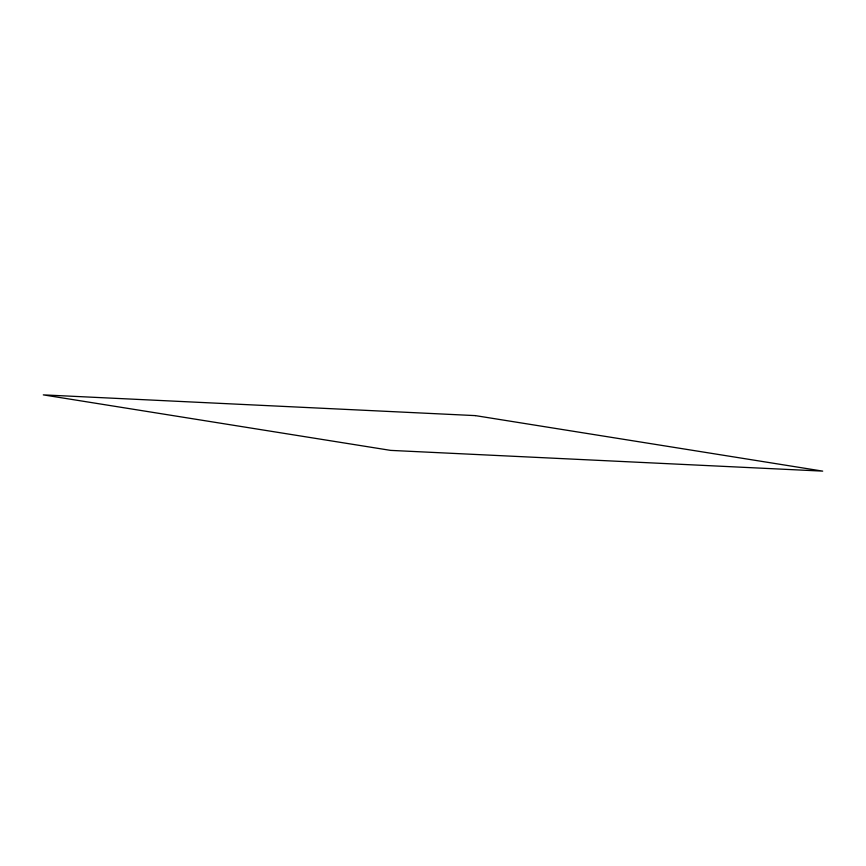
<?xml version="1.0" encoding="UTF-8"?>
<svg xmlns="http://www.w3.org/2000/svg" width="866" height="866" viewBox="0 0 866 866"><rect width="100%" height="100%" fill="white"/><g stroke="black" fill="none" stroke-linecap="round" stroke-linejoin="round"><path stroke-width="1.3" d="M475.369 415.615L43.3 394.874L390.631 450.385L822.7 471.126L475.369 415.615"/></g></svg>
